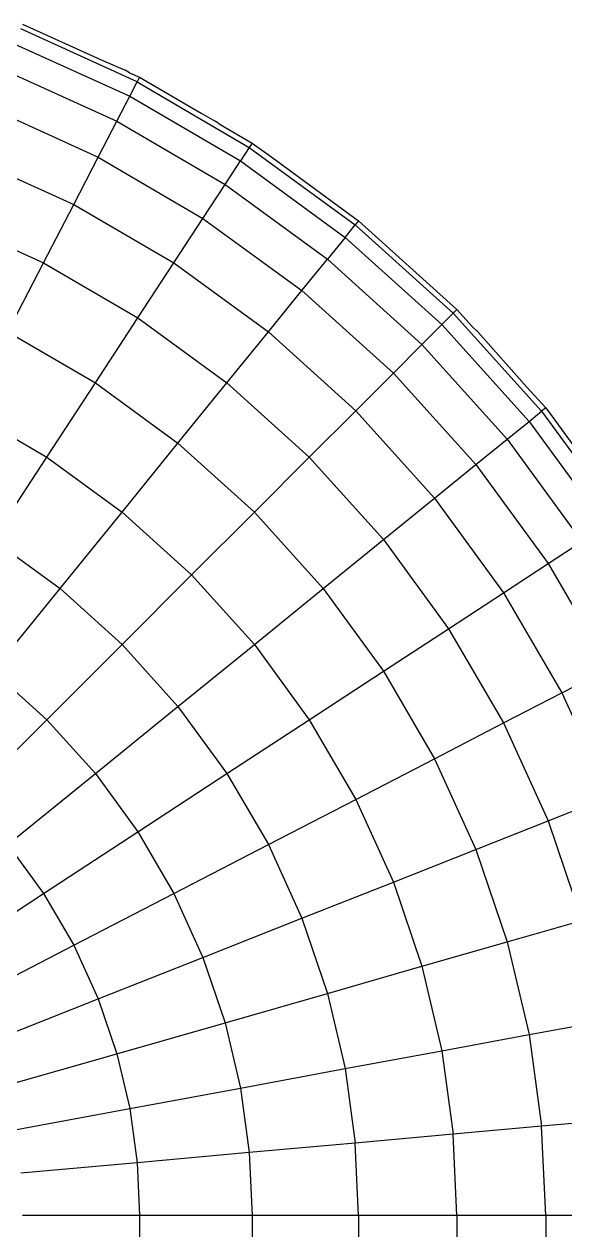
# Model space of a CAD drawing. Header units: millimetres. Extents: x 243 to 2849, y 203 to 3454.
# Drawn here: x 1663.77 to 1666.93, y 1590.57 to 1597.63 of the extents above; entities that cross this region are included whole.
import ezdxf

# ---------------------------------------------------------------- set-up
doc = ezdxf.new("R2010")
doc.units = ezdxf.units.MM

msp = doc.modelspace()

# ---------------------------------------------------------------- linework, layer by layer
for p, q in [((1664.429, 1597.2914), (1663.7478, 1597.6014)), ((1663.7588, 1597.6296), (1664.2179, 1597.4207)), ((1663.7128, 1597.5132), (1664.3855, 1597.2071)), ((1664.2179, 1597.4207), (1664.3597, 1597.3604)), ((1663.6523, 1597.3604), (1664.31, 1597.0611)), ((1664.3836, 1597.3453), (1664.3597, 1597.3604)), ((1664.3836, 1597.3453), (1664.4429, 1597.3183)), ((1664.4429, 1597.3183), (1664.429, 1597.2914)), ((1664.4429, 1597.3183), (1664.8032, 1597.1081)), ((1664.3855, 1597.2071), (1664.429, 1597.2914)), ((1664.429, 1597.2914), (1665.0856, 1596.9083)), ((1664.31, 1597.0611), (1664.3855, 1597.2071)), ((1664.3855, 1597.2071), (1665.0338, 1596.8289)), ((1663.5651, 1597.14), (1664.201, 1596.8506)), ((1664.8032, 1597.1081), (1664.8858, 1597.0611)), ((1664.201, 1596.8506), (1664.31, 1597.0611)), ((1664.31, 1597.0611), (1664.9438, 1596.6913)), ((1664.9085, 1597.0467), (1664.8858, 1597.0611)), ((1664.9085, 1597.0467), (1665.1023, 1596.9336)), ((1665.0856, 1596.9083), (1665.0338, 1596.8289)), ((1665.1023, 1596.9336), (1665.0856, 1596.9083)), ((1665.0856, 1596.9083), (1665.7063, 1596.4553)), ((1665.1023, 1596.9336), (1665.2169, 1596.8506)), ((1663.4505, 1596.8506), (1664.058, 1596.5741)), ((1664.058, 1596.5741), (1664.201, 1596.8506)), ((1664.201, 1596.8506), (1664.8141, 1596.4929)), ((1664.9438, 1596.6913), (1665.0338, 1596.8289)), ((1665.0338, 1596.8289), (1665.6465, 1596.3816)), ((1665.2169, 1596.8506), (1665.7254, 1596.4788)), ((1664.8141, 1596.4929), (1664.9438, 1596.6913)), ((1664.9438, 1596.6913), (1665.543, 1596.2541)), ((1663.8814, 1596.2323), (1664.058, 1596.5741)), ((1664.058, 1596.5741), (1664.6438, 1596.2323)), ((1663.3089, 1596.4929), (1663.8814, 1596.2323)), ((1664.6438, 1596.2323), (1664.8141, 1596.4929)), ((1664.8141, 1596.4929), (1665.3935, 1596.07)), ((1665.6465, 1596.3816), (1665.7063, 1596.4553)), ((1665.7254, 1596.4788), (1665.7063, 1596.4553)), ((1665.7063, 1596.4553), (1666.28, 1595.938)), ((1665.7254, 1596.4788), (1666.3015, 1595.9595)), ((1665.6465, 1596.3816), (1665.543, 1596.2541)), ((1665.6465, 1596.3816), (1666.213, 1595.8709)), ((1665.3935, 1596.07), (1665.543, 1596.2541)), ((1665.543, 1596.2541), (1666.0968, 1595.7548)), ((1663.6725, 1595.8284), (1663.8814, 1596.2323)), ((1663.8814, 1596.2323), (1664.4333, 1595.9104)), ((1664.4333, 1595.9104), (1664.6438, 1596.2323)), ((1664.6438, 1596.2323), (1665.1973, 1595.8284)), ((1665.1973, 1595.8284), (1665.3935, 1596.07)), ((1665.3935, 1596.07), (1665.9292, 1595.5871)), ((1666.3015, 1595.9595), (1666.28, 1595.938)), ((1666.3015, 1595.9595), (1666.3915, 1595.8596)), ((1664.1844, 1595.5297), (1664.4333, 1595.9104)), ((1664.4333, 1595.9104), (1664.9549, 1595.5297)), ((1666.213, 1595.8709), (1666.28, 1595.938)), ((1666.28, 1595.938), (1666.7973, 1595.3643)), ((1663.6725, 1595.8284), (1664.1844, 1595.5297)), ((1664.9549, 1595.5297), (1665.1973, 1595.8284)), ((1665.1973, 1595.8284), (1665.709, 1595.367)), ((1666.0968, 1595.7548), (1666.213, 1595.8709)), ((1666.213, 1595.8709), (1666.7237, 1595.3045)), ((1666.4243, 1595.8284), (1666.3915, 1595.8596)), ((1666.4243, 1595.8284), (1666.7108, 1595.5055)), ((1665.9292, 1595.5871), (1666.0968, 1595.7548)), ((1666.0968, 1595.7548), (1666.5961, 1595.2009)), ((1665.709, 1595.367), (1665.9292, 1595.5871)), ((1665.9292, 1595.5871), (1666.412, 1595.0515)), ((1663.9002, 1595.095), (1664.1844, 1595.5297)), ((1664.1844, 1595.5297), (1664.6682, 1595.1766)), ((1664.6682, 1595.1766), (1664.9549, 1595.5297)), ((1664.9549, 1595.5297), (1665.4371, 1595.095)), ((1666.7108, 1595.5055), (1666.8209, 1595.3834)), ((1663.434, 1595.367), (1663.9002, 1595.095)), ((1665.4371, 1595.095), (1665.709, 1595.367)), ((1665.709, 1595.367), (1666.1704, 1594.8553)), ((1666.7237, 1595.3045), (1666.7973, 1595.3643)), ((1666.8209, 1595.3834), (1666.7973, 1595.3643)), ((1666.7973, 1595.3643), (1667.2503, 1594.7436)), ((1666.8209, 1595.3834), (1667.2757, 1594.7603)), ((1666.5961, 1595.2009), (1666.7237, 1595.3045)), ((1666.7237, 1595.3045), (1667.1708, 1594.6917)), ((1666.412, 1595.0515), (1666.5961, 1595.2009)), ((1666.5961, 1595.2009), (1667.0334, 1594.6018)), ((1664.3409, 1594.7734), (1664.6682, 1595.1766)), ((1664.6682, 1595.1766), (1665.1154, 1594.7734)), ((1663.585, 1594.6129), (1663.9002, 1595.095)), ((1663.9002, 1595.095), (1664.3409, 1594.7734)), ((1665.1154, 1594.7734), (1665.4371, 1595.095)), ((1665.4371, 1595.095), (1665.8717, 1594.6129)), ((1666.1704, 1594.8553), (1666.412, 1595.0515)), ((1666.412, 1595.0515), (1666.8349, 1594.4721)), ((1665.8717, 1594.6129), (1666.1704, 1594.8553)), ((1666.1704, 1594.8553), (1666.5744, 1594.3018)), ((1663.9778, 1594.3262), (1664.3409, 1594.7734)), ((1664.3409, 1594.7734), (1664.7482, 1594.4062)), ((1664.7482, 1594.4062), (1665.1154, 1594.7734)), ((1665.1154, 1594.7734), (1665.5186, 1594.3262)), ((1663.585, 1594.6129), (1663.9778, 1594.3262)), ((1665.5186, 1594.3262), (1665.8717, 1594.6129)), ((1665.8717, 1594.6129), (1666.2524, 1594.0913)), ((1666.8349, 1594.4721), (1667.0334, 1594.6018)), ((1664.3409, 1593.9988), (1664.7482, 1594.4062)), ((1664.7482, 1594.4062), (1665.1154, 1593.9988)), ((1666.5744, 1594.3018), (1666.8349, 1594.4721)), ((1666.8349, 1594.4721), (1667.1926, 1593.859)), ((1663.585, 1593.8424), (1663.9778, 1594.3262)), ((1663.9778, 1594.3262), (1664.3409, 1593.9988)), ((1665.1154, 1593.9988), (1665.5186, 1594.3262)), ((1665.5186, 1594.3262), (1665.8717, 1593.8424)), ((1666.2524, 1594.0913), (1666.5744, 1594.3018)), ((1666.5744, 1594.3018), (1666.9161, 1593.7161)), ((1665.8717, 1593.8424), (1666.2524, 1594.0913)), ((1666.2524, 1594.0913), (1666.5744, 1593.5394)), ((1663.9002, 1593.5582), (1664.3409, 1593.9988)), ((1664.3409, 1593.9988), (1664.6682, 1593.6357)), ((1664.6682, 1593.6357), (1665.1154, 1593.9988)), ((1665.1154, 1593.9988), (1665.4371, 1593.5582)), ((1663.585, 1593.8424), (1663.9002, 1593.5582)), ((1665.4371, 1593.5582), (1665.8717, 1593.8424)), ((1665.8717, 1593.8424), (1666.1704, 1593.3305)), ((1666.9161, 1593.7161), (1667.1926, 1593.859)), ((1666.5744, 1593.5394), (1666.9161, 1593.7161)), ((1666.9161, 1593.7161), (1667.1926, 1593.1085)), ((1664.1844, 1593.243), (1664.6682, 1593.6357)), ((1664.6682, 1593.6357), (1664.9549, 1593.243)), ((1663.434, 1593.092), (1663.9002, 1593.5582)), ((1663.9002, 1593.5582), (1664.1844, 1593.243)), ((1664.9549, 1593.243), (1665.4371, 1593.5582)), ((1665.4371, 1593.5582), (1665.709, 1593.092)), ((1666.1704, 1593.3305), (1666.5744, 1593.5394)), ((1666.5744, 1593.5394), (1666.8349, 1592.9669)), ((1665.709, 1593.092), (1666.1704, 1593.3305)), ((1666.1704, 1593.3305), (1666.412, 1592.7995)), ((1663.6725, 1592.8274), (1664.1844, 1593.243)), ((1664.1844, 1593.243), (1664.4333, 1592.902)), ((1664.4333, 1592.902), (1664.9549, 1593.243)), ((1664.9549, 1593.243), (1665.1973, 1592.8274)), ((1665.1973, 1592.8274), (1665.709, 1593.092)), ((1665.709, 1593.092), (1665.9292, 1592.6083)), ((1666.8349, 1592.9669), (1667.1926, 1593.1085)), ((1666.412, 1592.7995), (1666.8349, 1592.9669)), ((1666.8349, 1592.9669), (1667.0334, 1592.3835)), ((1663.8814, 1592.5412), (1664.4333, 1592.902)), ((1664.4333, 1592.902), (1664.6438, 1592.5412)), ((1663.6725, 1592.8274), (1663.8814, 1592.5412)), ((1664.6438, 1592.5412), (1665.1973, 1592.8274)), ((1665.1973, 1592.8274), (1665.3935, 1592.3963)), ((1665.9292, 1592.6083), (1666.412, 1592.7995)), ((1666.412, 1592.7995), (1666.5961, 1592.2583)), ((1665.3935, 1592.3963), (1665.9292, 1592.6083)), ((1665.9292, 1592.6083), (1666.0968, 1592.1154)), ((1663.3089, 1592.1669), (1663.8814, 1592.5412)), ((1663.8814, 1592.5412), (1664.058, 1592.2383)), ((1664.058, 1592.2383), (1664.6438, 1592.5412)), ((1664.6438, 1592.5412), (1664.8141, 1592.1669)), ((1664.8141, 1592.1669), (1665.3935, 1592.3963)), ((1665.3935, 1592.3963), (1665.543, 1591.9569)), ((1666.5961, 1592.2583), (1667.0334, 1592.3835)), ((1663.4505, 1591.9242), (1664.058, 1592.2383)), ((1664.058, 1592.2383), (1664.201, 1591.9242)), ((1666.0968, 1592.1154), (1666.5961, 1592.2583)), ((1666.5961, 1592.2583), (1666.7237, 1591.7157)), ((1664.201, 1591.9242), (1664.8141, 1592.1669)), ((1664.8141, 1592.1669), (1664.9438, 1591.7854)), ((1665.543, 1591.9569), (1666.0968, 1592.1154)), ((1666.0968, 1592.1154), (1666.213, 1591.6212)), ((1664.9438, 1591.7854), (1665.543, 1591.9569)), ((1665.543, 1591.9569), (1665.6465, 1591.5164)), ((1663.5651, 1591.6724), (1664.201, 1591.9242)), ((1664.201, 1591.9242), (1664.31, 1591.604)), ((1666.7237, 1591.7157), (1667.1708, 1591.7985)), ((1664.31, 1591.604), (1664.9438, 1591.7854)), ((1664.9438, 1591.7854), (1665.0338, 1591.403)), ((1666.213, 1591.6212), (1666.7237, 1591.7157)), ((1666.7237, 1591.7157), (1666.7973, 1591.1794)), ((1663.6523, 1591.4158), (1664.31, 1591.604)), ((1664.31, 1591.604), (1664.3854, 1591.283)), ((1665.6465, 1591.5164), (1666.213, 1591.6212)), ((1666.213, 1591.6212), (1666.28, 1591.1327)), ((1665.0338, 1591.403), (1665.6465, 1591.5164)), ((1665.6465, 1591.5164), (1665.7063, 1591.0809)), ((1664.3854, 1591.283), (1665.0338, 1591.403)), ((1665.0338, 1591.403), (1665.0856, 1591.0249)), ((1663.7128, 1591.1585), (1664.3854, 1591.283)), ((1664.3854, 1591.283), (1664.429, 1590.9657)), ((1666.7973, 1591.1794), (1666.28, 1591.1327)), ((1667.2503, 1591.2202), (1666.7973, 1591.1794)), ((1666.8209, 1590.6562), (1666.7973, 1591.1794)), ((1666.28, 1591.1327), (1665.7063, 1591.0809)), ((1666.3015, 1590.6562), (1666.28, 1591.1327)), ((1665.0856, 1591.0249), (1664.429, 1590.9657)), ((1665.7063, 1591.0809), (1665.0856, 1591.0249)), ((1665.0856, 1591.0249), (1665.1023, 1590.6562)), ((1665.7254, 1590.6562), (1665.7063, 1591.0809)), ((1664.429, 1590.9657), (1663.7478, 1590.9042)), ((1664.429, 1590.9657), (1664.4429, 1590.6562)), ((1664.4429, 1590.6562), (1663.7589, 1590.6562)), ((1665.1023, 1590.6562), (1664.4429, 1590.6562)), ((1664.4429, 1590.6562), (1664.4429, 1588.4062)), ((1665.7254, 1590.6562), (1665.1023, 1590.6562)), ((1665.1023, 1590.6562), (1665.1023, 1588.4062)), ((1665.7254, 1590.6562), (1665.7254, 1588.4062)), ((1666.3015, 1590.6562), (1665.7254, 1590.6562)), ((1666.8209, 1590.6562), (1666.3015, 1590.6562)), ((1666.3015, 1590.6562), (1666.3015, 1588.4062)), ((1667.2757, 1590.6562), (1666.8209, 1590.6562)), ((1666.8209, 1590.6562), (1666.8209, 1588.4062))]:
    msp.add_line(p, q)

doc.saveas('drawing.dxf')
